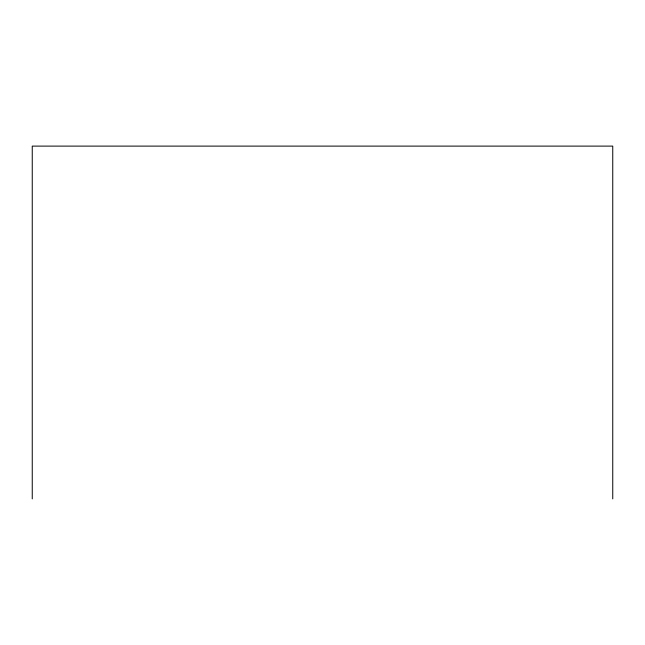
<?xml version="1.0" encoding="UTF-8"?>
<svg xmlns="http://www.w3.org/2000/svg" width="645" height="645" viewBox="0 0 645 645"><rect width="100%" height="100%" fill="white"/><g stroke="black" fill="none" stroke-linecap="round" stroke-linejoin="round"><path stroke-width="0.97" d="M612.75 498.891L612.75 146.109L32.25 146.109L32.25 498.891"/></g></svg>
